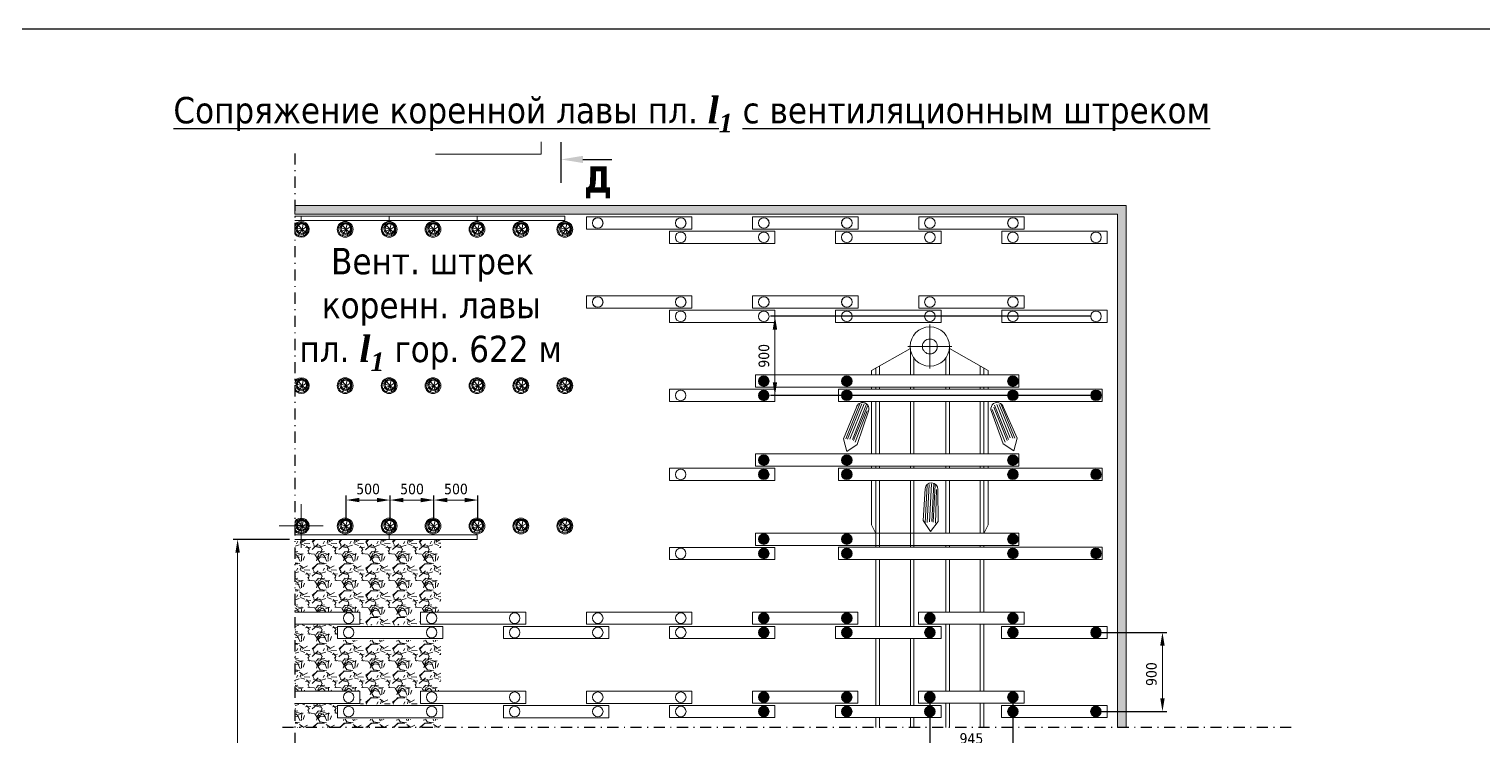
# Model space of a CAD drawing. Header units: millimetres. Extents: x 1757 to 4342, y -1901 to 53.
# Drawn here: x 3823.8 to 3989.2, y -355.3 to -274.8 of the extents above; entities that cross this region are included whole.
import ezdxf
from ezdxf import colors
from ezdxf.entities.mleader import LeaderData, LeaderLine
from ezdxf.math import Vec2, Vec3

# ---------------------------------------------------------------- set-up
doc = ezdxf.new("R2010")
doc.units = ezdxf.units.MM
doc.header["$LTSCALE"] = 0.1
doc.linetypes.add('DASHDOT', pattern=[25.4, 12.7, -6.35, 0, -6.35])
doc.styles.get("Standard").update_dxf_attribs({"font": 'txt.shx'})
doc.styles.add('стиль', font='TAHOMA.TTF')
doc.dimstyles.new('Копия DIN', dxfattribs={"dimtxt": 2, "dimasz": 2.5, "dimexe": 0.5, "dimexo": 0.625, "dimtad": 0, "dimdec": 0, "dimlfac": 100, "dimzin": 4, "dimdsep": 46, "dimtxsty": 'стиль', "dimcen": 2.5, "dimclre": 256, "dimclrt": 256, "dimadec": 0, "dimazin": 2, "dimtfac": 1, "dimtdec": 0, "dimtmove": 0, "dimatfit": 3, "dimfxl": 1.25, "dimtvp": 1, "dimtolj": 1, "dimtzin": 0, "dimlwd": 0, "dimarcsym": 0})
pattern_1 = [(228.0128, (-416.3495, 406.56713), (-24.384020719, -27.432033707), [0.4100652, -40.5966]), (184.9697, (-416.62382, 406.26233), (36.5760591674, 3.0479784905), [0.703686, -69.6648]), (132.5104, (-417.32486, 406.20137), (30.479977822, -33.528032751), [0.4961784, -49.12164]), (267.2737, (-418.51358, 405.43937), (3.047986765, 60.959980384), [0.640806, -63.43968]), (292.8337, (-418.54406, 404.79929), (-15.2400432666, 36.576020796), [0.6283608, -62.20776]), (357.2737, (-418.30022, 404.22017), (-60.959980384, 3.047986765), [0.640806, -63.43968]), (37.6942, (-417.66014, 404.18969), (-39.6240250335, -30.4799728284), [0.8474328, -83.89572]), (72.2553, (-416.98958, 404.70785), (21.3360426786, 67.0560194472), [0.800064, -79.20636]), (121.4296, (-416.74574, 405.46985), (-24.3840062823, 39.623953392), [0.6429756, -63.6546]), (175.2364, (-417.08102, 406.01849), (33.527973664, -3.047971395), [0.7340556, -35.96868]), (222.3974, (-417.81254, 406.07945), (-36.5760011007, -33.5279563808), [0.9492936, -93.98016]), (138.8141, (-415.49606, 405.40889), (-21.33598641, 18.287971869), [0.324006, -32.07672]), (171.4692, (-415.7399, 405.62225), (39.6239395147, -6.09601536), [0.6164184, -61.02552]), (225, (-416.3495, 405.7137), (-6e-16, -3.0479979), [0.4310508, -3.879468]), (203.1986, (-416.56286, 406.07945), (15.24005139, 6.09602673), [0.2321292, -22.98072]), (291.8014, (-416.7762, 405.988), (-3.04800214, 9.14400589), [0.3282792, -16.08576]), (30.9638, (-416.6543, 405.6832), (9.143990346, 6.09600475), [0.533184, -17.23956]), (161.5651, (-416.1971, 405.9575), (6.09600278, -3.04799547), [0.3855444, -9.25308]), (16.3895, (-418.54406, 405.988), (30.480016817, 9.14398098), [0.5401056, -53.47056]), (70.3462, (-418.0259, 406.1404), (-12.191966026, -33.527952586), [0.4531188, -44.85864]), (293.1986, (-416.1971, 406.56713), (-6.09602673, 15.24005139), [0.464256, -22.74864]), (343.6105, (-416.01422, 406.1404), (-30.480016817, 9.14398098), [0.5401056, -53.47056]), (339.444, (-418.54406, 404.09825), (-15.240018917, 6.095992603), [0.520842, -25.52124]), (294.7751, (-418.05638, 403.91537), (-15.239964484, 33.527984431), [0.4364064, -43.20432]), (66.8014, (-416.16662, 403.51913), (6.09602673, 15.24005139), [0.464256, -22.74864]), (17.354, (-415.98374, 403.94585), (-39.624002138, -12.191981611), [0.5109396, -50.58288]), (69.444, (-417.66014, 403.51913), (-6.095992603, -15.240018917), [0.2604216, -25.78176]), (101.3099, (-416.3495, 403.5191), (-3.047984955, 12.19196095), [0.155418, -15.3864]), (165.9638, (-416.38, 403.6715), (9.14400643, -3.04799472), [0.6283608, -11.93886]), (186.009, (-416.98958, 403.82393), (30.4799550533, 3.047992882), [0.5823204, -57.64968]), (303.6901, (-416.6543, 405.4089), (-3.04800105, 6.09599412), [0.4395888, -10.550136]), (353.1572, (-416.41046, 405.04313), (51.816021428, -6.096027302), [0.7674684, -75.9792]), (60.9454, (-415.64846, 404.9517), (-12.19197164, -21.335949133), [0.3138096, -31.06728]), (90, (-415.496, 405.226), (-3.048, 3.048), [0.18288, -2.86512]), (120.2564, (-417.05054, 403.91537), (12.19197416, -21.335989239), [0.4234404, -41.92068]), (48.0128, (-417.2639, 404.28113), (24.384020719, 27.432033707), [0.8201316, -40.18656]), (0, (-416.7153, 404.8907), (3.048, 3.048), [0.79248, -2.25552]), (325.3048, (-415.92278, 404.89073), (-30.479947189, 21.336002029), [0.481932, -47.71116]), (254.0546, (-415.52654, 404.6164), (-3.048007776, -12.192029044), [0.4437948, -21.74604]), (207.646, (-415.64846, 404.18969), (-57.911979659, -30.4800191697), [0.722574, -71.535]), (175.4261, (-416.28854, 403.8544), (-39.6240091257, 3.0479852535), [0.7644348, -75.67896]), (175.4261, (-416.28854, 403.8544), (-39.6240091257, 3.0479852535), [0.7644348, -75.67896])]

# ---------------------------------------------------------------- blocks, each defined once
blk = doc.blocks.new('A$C2B532511')
at = {"color": 7, "lineweight": 15}
blk.add_line((1.12, 0), (0, 0), dxfattribs=at)
blk = doc.blocks.new('A$C2B544C0A')
at = {"color": 7, "lineweight": 15}
blk.add_line((1.12, 0), (0, 0), dxfattribs=at)
blk = doc.blocks.new('сто18')
at = {"color": 7, "lineweight": 15}
for points in [[(4258.36, -700.89), (4259.27, -701.17), (4259.89, -701.67)], [(4259.43, -700.39), (4259.25, -701.18), (4258.4, -701.54)], [(4258.68, -700.48), (4259.27, -701.17), (4259.48, -701.99)], [(4259.93, -700.78), (4259.27, -701.18), (4258.81, -701.91)]]:
    blk.add_lwpolyline(points, dxfattribs=at)
for centre, radius in [((4259.16, -701.16), 0.9), ((4259.15, -701.15), 0.788), ((4259.21, -701.09), 0.642), ((4259.24, -701.08), 0.543)]:
    blk.add_circle(centre, radius, dxfattribs=at)
blk = doc.blocks.new('рядст22')
at = {"lineweight": 15}
h = blk.add_hatch(color=9, dxfattribs=at)
edge = h.paths.add_edge_path()
edge.add_arc((3498.65, -915.38), 0.6, 0, 360)
h = blk.add_hatch(color=9, dxfattribs=at)
edge = h.paths.add_edge_path()
edge.add_arc((3508.1, -915.38), 0.6, 0, 360)
h = blk.add_hatch(color=9, dxfattribs=at)
edge = h.paths.add_edge_path()
edge.add_arc((3508.1, -915.38), 0.6, 0, 360)
h = blk.add_hatch(color=9, dxfattribs=at)
edge = h.paths.add_edge_path()
edge.add_arc((3517.55, -915.38), 0.6, 0, 360)
h = blk.add_hatch(color=9, dxfattribs=at)
edge = h.paths.add_edge_path()
edge.add_arc((3527, -915.38), 0.6, 0, 360)
h = blk.add_hatch(color=9, dxfattribs=at)
edge = h.paths.add_edge_path()
edge.add_arc((3527, -915.38), 0.6, 0, 360)
h = blk.add_hatch(color=9, dxfattribs=at)
edge = h.paths.add_edge_path()
edge.add_arc((3536.45, -915.38), 0.6, 0, 360)
h = blk.add_hatch(color=9, dxfattribs=at)
edge = h.paths.add_edge_path()
edge.add_arc((3498.65, -917.01), 0.6, 0, 360)
h = blk.add_hatch(color=9, dxfattribs=at)
edge = h.paths.add_edge_path()
edge.add_arc((3508.1, -917.01), 0.6, 0, 360)
h = blk.add_hatch(color=9, dxfattribs=at)
edge = h.paths.add_edge_path()
edge.add_arc((3517.55, -917.01), 0.6, 0, 360)
h = blk.add_hatch(color=9, dxfattribs=at)
edge = h.paths.add_edge_path()
edge.add_arc((3527, -917.01), 0.6, 0, 360)
at = {"color": 7, "lineweight": 15}
for p, q in [((3487.92, -914.68), (3499.92, -914.68)), ((3487.92, -916.08), (3487.92, -914.68)), ((3499.92, -916.08), (3499.92, -914.68)), ((3506.82, -914.68), (3518.82, -914.68)), ((3506.82, -916.08), (3506.82, -914.68)), ((3518.82, -916.08), (3518.82, -914.68)), ((3525.72, -914.68), (3537.72, -914.68)), ((3525.72, -916.08), (3525.72, -914.68)), ((3537.72, -916.08), (3537.72, -914.68)), ((3499.92, -916.08), (3487.92, -916.08)), ((3497.37, -916.31), (3509.37, -916.31)), ((3497.37, -917.71), (3497.37, -916.31)), ((3518.82, -916.08), (3506.82, -916.08)), ((3509.37, -917.71), (3509.37, -916.31)), ((3516.27, -916.31), (3528.27, -916.31)), ((3516.27, -917.71), (3516.27, -916.31)), ((3537.72, -916.08), (3525.72, -916.08)), ((3528.27, -917.71), (3528.27, -916.31)), ((3509.37, -917.71), (3497.37, -917.71)), ((3528.27, -917.71), (3516.27, -917.71))]:
    blk.add_line(p, q, dxfattribs=at)
for centre in [(3489.2, -915.38), (3498.65, -915.38), (3508.1, -915.38), (3508.1, -915.38), (3517.55, -915.38), (3527, -915.38), (3527, -915.38), (3536.45, -915.38), (3498.65, -917.01), (3508.1, -917.01), (3517.55, -917.01), (3527, -917.01)]:
    blk.add_circle(centre, 0.6, dxfattribs=at)
blk = doc.blocks.new('*D533')
at = {"linetype": 'ByBlock', "lineweight": -2}
for p, q in [((3853.4, -332.95), (3847.01, -332.95)), ((3853.4, -412.95), (3847.01, -412.95))]:
    blk.add_line(p, q, dxfattribs=at)
at = {"color": 0, "linetype": 'ByBlock', "lineweight": 0}
blk.add_line((3847.51, -334.45), (3847.51, -411.45), dxfattribs=at)
at = {"color": 0, "lineweight": 15}
for points in [[(3847.26, -334.45), (3847.76, -334.45), (3847.51, -332.95)], [(3847.26, -411.45), (3847.76, -411.45), (3847.51, -412.95)]]:
    blk.add_solid(points, dxfattribs=at)
at = {"layer": 'Defpoints', "color": 0, "lineweight": 15}
for p in [(3854.02, -332.95), (3847.51, -412.95), (3854.02, -412.95)]:
    blk.add_point(p, dxfattribs=at)
at = {"lineweight": 0, "insert": (3846.26, -372.95), "char_height": 1.2, "attachment_point": 5, "rotation": 90, "style": 'стиль'}
blk.add_mtext('\\A1;15000', dxfattribs=at)
blk = doc.blocks.new('*D534')
at = {"linetype": 'ByBlock', "lineweight": -2}
for p, q in [((3859.86, -330.81), (3859.86, -327.97)), ((3864.86, -330.81), (3864.86, -327.97))]:
    blk.add_line(p, q, dxfattribs=at)
at = {"color": 0, "linetype": 'ByBlock', "lineweight": 0}
blk.add_line((3861.36, -328.47), (3863.36, -328.47), dxfattribs=at)
at = {"color": 0, "lineweight": 15}
for points in [[(3861.36, -328.22), (3861.36, -328.72), (3859.86, -328.47)], [(3863.36, -328.22), (3863.36, -328.72), (3864.86, -328.47)]]:
    blk.add_solid(points, dxfattribs=at)
at = {"layer": 'Defpoints', "color": 0, "lineweight": 15}
for p in [(3864.86, -328.47), (3859.86, -331.44), (3864.86, -331.44)]:
    blk.add_point(p, dxfattribs=at)
at = {"lineweight": 0, "insert": (3862.36, -327.22), "char_height": 1.2, "attachment_point": 5, "style": 'стиль'}
blk.add_mtext('\\A1;500', dxfattribs=at)
blk = doc.blocks.new('*D523')
at = {"linetype": 'ByBlock', "lineweight": -2}
for p, q in [((3864.86, -330.81), (3864.86, -327.97)), ((3869.86, -330.81), (3869.86, -327.97))]:
    blk.add_line(p, q, dxfattribs=at)
at = {"color": 0, "linetype": 'ByBlock', "lineweight": 0}
blk.add_line((3866.36, -328.47), (3868.36, -328.47), dxfattribs=at)
at = {"color": 0, "lineweight": 15}
for points in [[(3866.36, -328.22), (3866.36, -328.72), (3864.86, -328.47)], [(3868.36, -328.22), (3868.36, -328.72), (3869.86, -328.47)]]:
    blk.add_solid(points, dxfattribs=at)
at = {"layer": 'Defpoints', "color": 0, "lineweight": 15}
for p in [(3869.86, -328.47), (3864.86, -331.44), (3869.86, -331.44)]:
    blk.add_point(p, dxfattribs=at)
at = {"lineweight": 0, "insert": (3867.36, -327.22), "char_height": 1.2, "attachment_point": 5, "style": 'стиль'}
blk.add_mtext('\\A1;500', dxfattribs=at)
blk = doc.blocks.new('*D524')
at = {"linetype": 'ByBlock', "lineweight": -2}
for p, q in [((3869.86, -330.81), (3869.86, -327.97)), ((3874.86, -330.81), (3874.86, -327.97))]:
    blk.add_line(p, q, dxfattribs=at)
at = {"color": 0, "linetype": 'ByBlock', "lineweight": 0}
blk.add_line((3871.36, -328.47), (3873.36, -328.47), dxfattribs=at)
at = {"color": 0, "lineweight": 15}
for points in [[(3871.36, -328.22), (3871.36, -328.72), (3869.86, -328.47)], [(3873.36, -328.22), (3873.36, -328.72), (3874.86, -328.47)]]:
    blk.add_solid(points, dxfattribs=at)
at = {"layer": 'Defpoints', "color": 0, "lineweight": 15}
for p in [(3874.86, -328.47), (3869.86, -331.44), (3874.86, -331.44)]:
    blk.add_point(p, dxfattribs=at)
at = {"lineweight": 0, "insert": (3872.36, -327.22), "char_height": 1.2, "attachment_point": 5, "style": 'стиль'}
blk.add_mtext('\\A1;500', dxfattribs=at)
blk = doc.blocks.new('*D522')
at = {"lineweight": -2}
for p, q in [((3945.82, -343.55), (3953.26, -343.55)), ((3945.82, -352.55), (3953.26, -352.55))]:
    blk.add_line(p, q, dxfattribs=at)
at = {"color": 0, "lineweight": 0}
blk.add_line((3952.76, -345.05), (3952.76, -351.05), dxfattribs=at)
at = {"color": 0, "lineweight": 15}
for points in [[(3952.51, -345.05), (3953.01, -345.05), (3952.76, -343.55)], [(3952.51, -351.05), (3953.01, -351.05), (3952.76, -352.55)]]:
    blk.add_solid(points, dxfattribs=at)
at = {"layer": 'Defpoints', "color": 0, "lineweight": 15}
for p in [(3945.19, -343.55), (3945.19, -352.55), (3952.76, -352.55)]:
    blk.add_point(p, dxfattribs=at)
at = {"lineweight": 0, "insert": (3951.51, -348.29), "char_height": 1.2, "attachment_point": 5, "rotation": 90, "style": 'стиль'}
blk.add_mtext('\\A1;900', dxfattribs=at)
blk = doc.blocks.new('*D529')
at = {"linetype": 'ByBlock', "lineweight": -2}
for p, q in [((3926.29, -351.55), (3926.29, -357.38)), ((3935.74, -351.55), (3935.74, -357.38))]:
    blk.add_line(p, q, dxfattribs=at)
at = {"color": 0, "linetype": 'ByBlock', "lineweight": 0}
blk.add_line((3927.79, -356.88), (3934.24, -356.88), dxfattribs=at)
at = {"color": 0, "linetype": 'ByBlock', "lineweight": 15}
for points in [[(3927.79, -356.63), (3927.79, -357.13), (3926.29, -356.88)], [(3934.24, -356.63), (3934.24, -357.13), (3935.74, -356.88)]]:
    blk.add_solid(points, dxfattribs=at)
at = {"layer": 'Defpoints', "color": 0, "linetype": 'ByBlock', "lineweight": 15}
for p in [(3926.29, -350.92), (3935.74, -350.92), (3935.74, -356.88)]:
    blk.add_point(p, dxfattribs=at)
at = {"linetype": 'ByBlock', "lineweight": 15, "insert": (3931.02, -355.63), "char_height": 1.2, "attachment_point": 5, "style": 'стиль'}
blk.add_mtext('\\A1;945', dxfattribs=at)
blk = doc.blocks.new('*D530')
at = {"linetype": 'ByBlock', "lineweight": -2}
for p, q in [((3944.57, -307.55), (3908.16, -307.55)), ((3944.57, -316.55), (3908.16, -316.55))]:
    blk.add_line(p, q, dxfattribs=at)
at = {"color": 0, "linetype": 'ByBlock', "lineweight": 0}
blk.add_line((3908.66, -309.05), (3908.66, -315.05), dxfattribs=at)
at = {"color": 0, "linetype": 'ByBlock', "lineweight": 15}
for points in [[(3908.41, -309.05), (3908.91, -309.05), (3908.66, -307.55)], [(3908.41, -315.05), (3908.91, -315.05), (3908.66, -316.55)]]:
    blk.add_solid(points, dxfattribs=at)
at = {"layer": 'Defpoints', "color": 0, "linetype": 'ByBlock', "lineweight": 15}
for p in [(3945.19, -307.55), (3908.66, -316.55), (3945.19, -316.55)]:
    blk.add_point(p, dxfattribs=at)
at = {"linetype": 'ByBlock', "lineweight": 15, "insert": (3907.41, -312.05), "char_height": 1.2, "attachment_point": 5, "rotation": 90, "style": 'стиль'}
blk.add_mtext('\\A1;900', dxfattribs=at)

msp = doc.modelspace()

# ---------------------------------------------------------------- hatches: boundary and pattern name
at = {"lineweight": 15}
h = msp.add_hatch(color=8, dxfattribs=at)
h.paths.add_polyline_path([(3947.647, -354.38), (3948.647, -354.38), (3948.647, -294.917), (3854.025, -294.917), (3854.025, -295.917), (3947.647, -295.917)])
h.paths.add_polyline_path([(3948.647, -357.527), (3947.647, -357.527), (3947.647, -393.438), (3956.647, -393.438), (3956.647, -411.438), (3965.647, -411.438), (3965.647, -435.438), (3947.647, -435.438), (3947.647, -456.162), (3948.647, -456.162), (3948.647, -436.438), (3966.647, -436.438), (3966.647, -410.438), (3957.647, -410.438), (3957.647, -392.438), (3948.647, -392.438)])
h = msp.add_hatch(color=9, dxfattribs=at)
edge = h.paths.add_edge_path()
edge.add_arc((3907.393, -314.927), 0.6, 0, 360, ccw=False)
h = msp.add_hatch(color=9, dxfattribs=at)
edge = h.paths.add_edge_path()
edge.add_arc((3916.843, -314.927), 0.6, 0, 360, ccw=False)
h = msp.add_hatch(color=9, dxfattribs=at)
edge = h.paths.add_edge_path()
edge.add_arc((3935.743, -314.927), 0.6, 0, 360, ccw=False)
h = msp.add_hatch(color=9, dxfattribs=at)
edge = h.paths.add_edge_path()
edge.add_arc((3907.388, -316.557), 0.6, 0, 360, ccw=False)
h = msp.add_hatch(color=9, dxfattribs=at)
edge = h.paths.add_edge_path()
edge.add_arc((3916.843, -316.552), 0.6, 0, 360, ccw=False)
h = msp.add_hatch(color=9, dxfattribs=at)
edge = h.paths.add_edge_path()
edge.add_arc((3935.743, -316.552), 0.6, 0, 360, ccw=False)
h = msp.add_hatch(color=9, dxfattribs=at)
edge = h.paths.add_edge_path()
edge.add_arc((3945.193, -316.552), 0.6, 0, 360, ccw=False)
h = msp.add_hatch(color=9, dxfattribs=at)
edge = h.paths.add_edge_path()
edge.add_arc((3907.393, -323.923), 0.6, 0, 360, ccw=False)
h = msp.add_hatch(color=9, dxfattribs=at)
edge = h.paths.add_edge_path()
edge.add_arc((3916.843, -323.923), 0.6, 0, 360, ccw=False)
h = msp.add_hatch(color=9, dxfattribs=at)
edge = h.paths.add_edge_path()
edge.add_arc((3935.743, -323.923), 0.6, 0, 360, ccw=False)
h = msp.add_hatch(color=9, dxfattribs=at)
edge = h.paths.add_edge_path()
edge.add_arc((3907.393, -325.549), 0.6, 0, 360, ccw=False)
h = msp.add_hatch(color=9, dxfattribs=at)
edge = h.paths.add_edge_path()
edge.add_arc((3916.843, -325.549), 0.6, 0, 360, ccw=False)
h = msp.add_hatch(color=9, dxfattribs=at)
edge = h.paths.add_edge_path()
edge.add_arc((3935.743, -325.549), 0.6, 0, 360, ccw=False)
h = msp.add_hatch(color=9, dxfattribs=at)
edge = h.paths.add_edge_path()
edge.add_arc((3945.193, -325.549), 0.6, 0, 360, ccw=False)
h = msp.add_hatch(color=9, dxfattribs=at)
edge = h.paths.add_edge_path()
edge.add_arc((3907.393, -332.923), 0.6, 0, 360, ccw=False)
h = msp.add_hatch(color=9, dxfattribs=at)
edge = h.paths.add_edge_path()
edge.add_arc((3916.843, -332.923), 0.6, 0, 360, ccw=False)
h = msp.add_hatch(color=9, dxfattribs=at)
edge = h.paths.add_edge_path()
edge.add_arc((3935.743, -332.923), 0.6, 0, 360, ccw=False)
at = {"lineweight": 0}
h = msp.add_hatch(dxfattribs=at)
h.set_pattern_fill('GRAVEL', scale=0.12, style=0)
h.set_pattern_definition(pattern_1)
h.paths.add_polyline_path([(3854.069, -333.017), (3854.069, -341.174), (3861.496, -341.174), (3861.496, -342.711), (3868.203, -342.711), (3868.203, -341.163), (3870.645, -341.163), (3870.645, -333.017)])
at = {"lineweight": 15}
h = msp.add_hatch(color=9, dxfattribs=at)
edge = h.paths.add_edge_path()
edge.add_arc((3907.393, -334.553), 0.6, 0, 360, ccw=False)
h = msp.add_hatch(color=9, dxfattribs=at)
edge = h.paths.add_edge_path()
edge.add_arc((3916.843, -334.553), 0.6, 0, 360, ccw=False)
h = msp.add_hatch(color=9, dxfattribs=at)
edge = h.paths.add_edge_path()
edge.add_arc((3916.843, -334.553), 0.6, 0, 360, ccw=False)
h = msp.add_hatch(color=9, dxfattribs=at)
edge = h.paths.add_edge_path()
edge.add_arc((3935.743, -334.553), 0.6, 0, 360, ccw=False)
h = msp.add_hatch(color=9, dxfattribs=at)
edge = h.paths.add_edge_path()
edge.add_arc((3935.743, -334.553), 0.6, 0, 360, ccw=False)
h = msp.add_hatch(color=9, dxfattribs=at)
edge = h.paths.add_edge_path()
edge.add_arc((3945.193, -334.553), 0.6, 0, 360, ccw=False)
h = msp.add_hatch(color=9, dxfattribs=at)
edge = h.paths.add_edge_path()
edge.add_arc((3907.393, -341.923), 0.6, 0, 360, ccw=False)
h = msp.add_hatch(color=9, dxfattribs=at)
edge = h.paths.add_edge_path()
edge.add_arc((3916.843, -341.923), 0.6, 0, 360, ccw=False)
h = msp.add_hatch(color=9, dxfattribs=at)
edge = h.paths.add_edge_path()
edge.add_arc((3926.293, -341.923), 0.6, 0, 360, ccw=False)
h = msp.add_hatch(color=9, dxfattribs=at)
edge = h.paths.add_edge_path()
edge.add_arc((3935.743, -341.923), 0.6, 0, 360, ccw=False)
at = {"lineweight": 0}
h = msp.add_hatch(dxfattribs=at)
h.set_pattern_fill('GRAVEL', scale=0.12, style=0)
h.set_pattern_definition(pattern_1)
h.paths.add_polyline_path([(3854.069, -342.673), (3854.069, -350.16), (3861.496, -350.16), (3861.496, -351.697), (3868.203, -351.697), (3868.203, -350.149), (3870.645, -350.149), (3870.645, -344.421), (3858.817, -344.423), (3858.817, -342.673)])
at = {"lineweight": 15}
h = msp.add_hatch(color=9, dxfattribs=at)
edge = h.paths.add_edge_path()
edge.add_arc((3907.393, -343.553), 0.6, 0, 360, ccw=False)
h = msp.add_hatch(color=9, dxfattribs=at)
edge = h.paths.add_edge_path()
edge.add_arc((3916.843, -343.553), 0.6, 0, 360, ccw=False)
h = msp.add_hatch(color=9, dxfattribs=at)
edge = h.paths.add_edge_path()
edge.add_arc((3916.843, -343.553), 0.6, 0, 360, ccw=False)
h = msp.add_hatch(color=9, dxfattribs=at)
edge = h.paths.add_edge_path()
edge.add_arc((3926.293, -343.553), 0.6, 0, 360, ccw=False)
h = msp.add_hatch(color=9, dxfattribs=at)
edge = h.paths.add_edge_path()
edge.add_arc((3935.743, -343.553), 0.6, 0, 360, ccw=False)
h = msp.add_hatch(color=9, dxfattribs=at)
edge = h.paths.add_edge_path()
edge.add_arc((3935.743, -343.553), 0.6, 0, 360, ccw=False)
h = msp.add_hatch(color=9, dxfattribs=at)
edge = h.paths.add_edge_path()
edge.add_arc((3945.193, -343.553), 0.6, 0, 360, ccw=False)
at = {"lineweight": 0}
h = msp.add_hatch(dxfattribs=at)
h.set_pattern_fill('GRAVEL', scale=0.12, style=0)
h.set_pattern_definition([(228.0128, (-416.3495, 397.56713), (-24.384020719, -27.432033707), [0.4100652, -40.5966]), (184.9697, (-416.62382, 397.26233), (36.5760591674, 3.0479784905), [0.703686, -69.6648]), (132.5104, (-417.32486, 397.20137), (30.479977822, -33.528032751), [0.4961784, -49.12164]), (267.2737, (-418.51358, 396.43937), (3.047986765, 60.959980384), [0.640806, -63.43968]), (292.8337, (-418.54406, 395.79929), (-15.2400432666, 36.576020796), [0.6283608, -62.20776]), (357.2737, (-418.30022, 395.22017), (-60.959980384, 3.047986765), [0.640806, -63.43968]), (37.6942, (-417.66014, 395.18969), (-39.6240250335, -30.4799728284), [0.8474328, -83.89572]), (72.2553, (-416.98958, 395.70785), (21.3360426786, 67.0560194472), [0.800064, -79.20636]), (121.4296, (-416.74574, 396.46985), (-24.3840062823, 39.623953392), [0.6429756, -63.6546]), (175.2364, (-417.08102, 397.01849), (33.527973664, -3.047971395), [0.7340556, -35.96868]), (222.3974, (-417.81254, 397.07945), (-36.5760011007, -33.5279563808), [0.9492936, -93.98016]), (138.8141, (-415.49606, 396.40889), (-21.33598641, 18.287971869), [0.324006, -32.07672]), (171.4692, (-415.7399, 396.62225), (39.6239395147, -6.09601536), [0.6164184, -61.02552]), (225, (-416.3495, 396.7137), (-6e-16, -3.0479979), [0.4310508, -3.879468]), (203.1986, (-416.56286, 397.07945), (15.24005139, 6.09602673), [0.2321292, -22.98072]), (291.8014, (-416.7762, 396.988), (-3.04800214, 9.14400589), [0.3282792, -16.08576]), (30.9638, (-416.6543, 396.6832), (9.143990346, 6.09600475), [0.533184, -17.23956]), (161.5651, (-416.1971, 396.9575), (6.09600278, -3.04799547), [0.3855444, -9.25308]), (16.3895, (-418.54406, 396.988), (30.480016817, 9.14398098), [0.5401056, -53.47056]), (70.3462, (-418.0259, 397.1404), (-12.191966026, -33.527952586), [0.4531188, -44.85864]), (293.1986, (-416.1971, 397.56713), (-6.09602673, 15.24005139), [0.464256, -22.74864]), (343.6105, (-416.01422, 397.1404), (-30.480016817, 9.14398098), [0.5401056, -53.47056]), (339.444, (-418.54406, 395.09825), (-15.240018917, 6.095992603), [0.520842, -25.52124]), (294.7751, (-418.05638, 394.91537), (-15.239964484, 33.527984431), [0.4364064, -43.20432]), (66.8014, (-416.16662, 394.51913), (6.09602673, 15.24005139), [0.464256, -22.74864]), (17.354, (-415.98374, 394.94585), (-39.624002138, -12.191981611), [0.5109396, -50.58288]), (69.444, (-417.66014, 394.51913), (-6.095992603, -15.240018917), [0.2604216, -25.78176]), (101.3099, (-416.3495, 394.5191), (-3.047984955, 12.19196095), [0.155418, -15.3864]), (165.9638, (-416.38, 394.6715), (9.14400643, -3.04799472), [0.6283608, -11.93886]), (186.009, (-416.98958, 394.82393), (30.4799550533, 3.047992882), [0.5823204, -57.64968]), (303.6901, (-416.6543, 396.4089), (-3.04800105, 6.09599412), [0.4395888, -10.550136]), (353.1572, (-416.41046, 396.04313), (51.816021428, -6.096027302), [0.7674684, -75.9792]), (60.9454, (-415.64846, 395.9517), (-12.19197164, -21.335949133), [0.3138096, -31.06728]), (90, (-415.496, 396.226), (-3.048, 3.048), [0.18288, -2.86512]), (120.2564, (-417.05054, 394.91537), (12.19197416, -21.335989239), [0.4234404, -41.92068]), (48.0128, (-417.2639, 395.28113), (24.384020719, 27.432033707), [0.8201316, -40.18656]), (0, (-416.7153, 395.8907), (3.048, 3.048), [0.79248, -2.25552]), (325.3048, (-415.92278, 395.89073), (-30.479947189, 21.336002029), [0.481932, -47.71116]), (254.0546, (-415.52654, 395.6164), (-3.048007776, -12.192029044), [0.4437948, -21.74604]), (207.646, (-415.64846, 395.18969), (-57.911979659, -30.4800191697), [0.722574, -71.535]), (175.4261, (-416.28854, 394.8544), (-39.6240091257, 3.0479852535), [0.7644348, -75.67896]), (175.4261, (-416.28854, 394.8544), (-39.6240091257, 3.0479852535), [0.7644348, -75.67896])])
h.paths.add_polyline_path([(3854.069, -354.38), (3870.645, -354.38), (3870.645, -353.421), (3858.817, -353.423), (3858.817, -351.673), (3854.069, -351.673)])
h.paths.add_polyline_path([(3870.645, -357.527), (3854.069, -357.527), (3854.069, -359.16), (3861.496, -359.16), (3861.496, -360.697), (3868.203, -360.697), (3868.203, -359.149), (3870.645, -359.149)])

# ---------------------------------------------------------------- linework, layer by layer
at = {"color": 7, "linetype": 'ByBlock', "lineweight": 30}
msp.add_line((4009.635, -274.836), (3719.16, -274.836), dxfattribs=at)
at = {"color": 7, "lineweight": 15}
for p, q in [((3882.045, -289.097), (3882.045, -287.697)), ((3882.045, -289.097), (3870.045, -289.097)), ((3854.754, -296.137), (3854.025, -296.137)), ((3947.647, -295.917), (3947.647, -354.38)), ((3948.647, -354.38), (3948.647, -294.917)), ((3854.754, -296.637), (3854.025, -296.637)), ((3855.872, -296.637), (3854.754, -296.637)), ((3887.211, -296.222), (3887.211, -297.622)), ((3899.211, -296.222), (3887.211, -296.222)), ((3899.211, -297.622), (3887.211, -297.622)), ((3899.211, -296.222), (3899.211, -297.622)), ((3906.117, -296.222), (3906.117, -297.622)), ((3918.117, -296.222), (3906.117, -296.222)), ((3918.117, -297.622), (3906.117, -297.622)), ((3918.117, -296.222), (3918.117, -297.622)), ((3925.017, -296.222), (3925.017, -297.622)), ((3937.017, -296.222), (3925.017, -296.222)), ((3937.017, -297.622), (3925.017, -297.622)), ((3937.017, -296.222), (3937.017, -297.622)), ((3896.661, -297.852), (3896.661, -299.252)), ((3908.661, -297.852), (3896.661, -297.852)), ((3908.661, -299.252), (3896.661, -299.252)), ((3908.661, -297.852), (3908.661, -299.252)), ((3915.567, -297.852), (3915.567, -299.252)), ((3927.567, -297.852), (3915.567, -297.852)), ((3927.567, -299.252), (3915.567, -299.252)), ((3927.567, -297.852), (3927.567, -299.252)), ((3934.467, -297.852), (3934.467, -299.252)), ((3946.467, -297.852), (3934.467, -297.852)), ((3946.467, -299.252), (3934.467, -299.252)), ((3946.467, -297.852), (3946.467, -299.252)), ((3887.211, -305.222), (3887.211, -306.622)), ((3899.211, -305.222), (3887.211, -305.222)), ((3899.211, -305.222), (3899.211, -306.622)), ((3906.117, -305.222), (3906.117, -306.622)), ((3918.117, -305.222), (3906.117, -305.222)), ((3918.117, -305.222), (3918.117, -306.622)), ((3925.017, -305.222), (3925.017, -306.622)), ((3937.017, -305.222), (3925.017, -305.222)), ((3937.017, -305.222), (3937.017, -306.622)), ((3899.211, -306.622), (3887.211, -306.622)), ((3896.661, -306.852), (3896.661, -308.252)), ((3908.661, -306.852), (3896.661, -306.852)), ((3918.117, -306.622), (3906.117, -306.622)), ((3908.661, -306.852), (3908.661, -308.252)), ((3915.567, -306.852), (3915.567, -308.252)), ((3927.567, -306.852), (3915.567, -306.852)), ((3937.017, -306.622), (3925.017, -306.622)), ((3927.567, -306.852), (3927.567, -308.252)), ((3934.467, -306.852), (3934.467, -308.252)), ((3946.467, -306.852), (3934.467, -306.852)), ((3946.467, -306.852), (3946.467, -308.252)), ((3908.661, -308.252), (3896.661, -308.252)), ((3927.567, -308.252), (3915.567, -308.252)), ((3946.467, -308.252), (3934.467, -308.252)), ((3924.07, -311.211), (3919.65, -313.726)), ((3924.07, -311.211), (3924.07, -314.227)), ((3924.47, -312.274), (3924.47, -314.227)), ((3928.11, -312.274), (3928.11, -314.227)), ((3928.51, -311.211), (3932.93, -313.726)), ((3928.51, -311.211), (3928.51, -314.227)), ((3906.432, -314.227), (3926.341, -314.227)), ((3906.432, -314.227), (3906.432, -315.627)), ((3919.65, -313.726), (3919.65, -314.227)), ((3920.15, -313.441), (3920.15, -314.227)), ((3920.55, -313.214), (3920.55, -314.227)), ((3926.341, -314.227), (3936.432, -314.227)), ((3932.03, -313.214), (3932.03, -314.227)), ((3932.43, -313.441), (3932.43, -314.227)), ((3932.93, -313.726), (3932.93, -314.227)), ((3936.432, -314.227), (3936.432, -315.627)), ((3896.661, -315.857), (3896.661, -317.257)), ((3908.661, -315.857), (3896.661, -315.857)), ((3926.341, -315.627), (3906.432, -315.627)), ((3936.432, -315.627), (3906.432, -315.627)), ((3908.661, -315.857), (3908.661, -317.257)), ((3915.882, -315.852), (3935.359, -315.852)), ((3915.882, -315.852), (3915.882, -317.252)), ((3919.65, -315.627), (3919.65, -315.852)), ((3920.15, -315.627), (3920.15, -315.852)), ((3920.55, -315.627), (3920.55, -315.852)), ((3924.07, -315.627), (3924.07, -315.852)), ((3924.47, -315.627), (3924.47, -315.852)), ((3936.432, -315.627), (3926.341, -315.627)), ((3928.11, -315.627), (3928.11, -315.852)), ((3928.51, -315.627), (3928.51, -315.852)), ((3932.03, -315.627), (3932.03, -315.852)), ((3932.43, -315.627), (3932.43, -315.852)), ((3932.93, -315.627), (3932.93, -315.852)), ((3934.78, -315.852), (3945.882, -315.852)), ((3945.882, -315.852), (3945.882, -317.252)), ((3908.661, -317.257), (3896.661, -317.257)), ((3935.359, -317.252), (3915.882, -317.252)), ((3945.882, -317.252), (3915.882, -317.252)), ((3919.65, -317.252), (3919.65, -323.223)), ((3920.15, -317.252), (3920.15, -323.223)), ((3920.55, -317.252), (3920.55, -323.223)), ((3924.07, -317.252), (3924.07, -323.223)), ((3924.47, -317.252), (3924.47, -323.223)), ((3928.11, -317.252), (3928.11, -323.223)), ((3928.51, -317.252), (3928.51, -323.223)), ((3932.03, -317.252), (3932.03, -323.223)), ((3932.43, -317.252), (3932.43, -323.223)), ((3932.93, -317.252), (3932.93, -323.223)), ((3906.432, -323.223), (3926.341, -323.223)), ((3906.432, -323.223), (3906.432, -324.623)), ((3926.341, -323.223), (3936.432, -323.223)), ((3936.432, -323.223), (3936.432, -324.623)), ((3896.661, -324.853), (3896.661, -326.253)), ((3908.661, -324.853), (3896.661, -324.853)), ((3926.341, -324.623), (3906.432, -324.623)), ((3936.432, -324.623), (3906.432, -324.623)), ((3908.661, -324.853), (3908.661, -326.253)), ((3915.882, -324.849), (3935.359, -324.849)), ((3915.882, -324.849), (3915.882, -326.249)), ((3919.65, -324.623), (3919.65, -324.849)), ((3920.15, -324.623), (3920.15, -324.849)), ((3920.55, -324.623), (3920.55, -324.849)), ((3924.07, -324.623), (3924.07, -324.849)), ((3924.47, -324.623), (3924.47, -324.849)), ((3928.11, -324.623), (3928.11, -324.849)), ((3928.51, -324.623), (3928.51, -324.849)), ((3932.03, -324.623), (3932.03, -324.849)), ((3932.43, -324.623), (3932.43, -324.849)), ((3932.93, -324.623), (3932.93, -324.849)), ((3934.78, -324.849), (3945.882, -324.849)), ((3945.882, -324.849), (3945.882, -326.249)), ((3908.661, -326.253), (3896.661, -326.253)), ((3945.882, -326.249), (3915.882, -326.249)), ((3919.65, -326.249), (3919.65, -331.308)), ((3920.15, -326.249), (3920.15, -333.853)), ((3920.55, -326.249), (3920.55, -333.853)), ((3924.07, -326.249), (3924.07, -333.853)), ((3924.47, -326.249), (3924.47, -333.853)), ((3928.11, -326.249), (3928.11, -332.223)), ((3928.51, -326.249), (3928.51, -332.223)), ((3932.03, -326.249), (3932.03, -332.223)), ((3932.43, -326.249), (3932.43, -332.223)), ((3932.93, -326.249), (3932.93, -331.308)), ((3854.754, -332.45), (3854.025, -332.45)), ((3906.432, -332.228), (3926.341, -332.228)), ((3906.432, -332.228), (3906.432, -333.628)), ((3919.65, -331.308), (3920.15, -332.299)), ((3926.341, -332.228), (3936.432, -332.228)), ((3932.93, -331.308), (3932.468, -332.223)), ((3936.432, -332.228), (3936.432, -333.628)), ((3854.754, -332.95), (3854.025, -332.95)), ((3896.661, -333.858), (3896.661, -335.258)), ((3908.661, -333.858), (3896.661, -333.858)), ((3926.341, -333.628), (3906.432, -333.628)), ((3936.432, -333.628), (3906.432, -333.628)), ((3908.661, -333.858), (3908.661, -335.258)), ((3915.882, -333.853), (3935.359, -333.853)), ((3915.882, -333.853), (3915.882, -335.253)), ((3928.11, -333.623), (3928.11, -333.853)), ((3928.51, -333.623), (3928.51, -333.853)), ((3932.03, -333.623), (3932.03, -333.853)), ((3932.43, -333.623), (3932.43, -333.853)), ((3934.78, -333.853), (3945.882, -333.853)), ((3945.882, -333.853), (3945.882, -335.253)), ((3908.661, -335.258), (3896.661, -335.258)), ((3945.882, -335.253), (3915.882, -335.253)), ((3920.15, -335.253), (3920.15, -342.853)), ((3920.55, -335.253), (3920.55, -342.853)), ((3924.07, -335.253), (3924.07, -342.853)), ((3924.47, -335.253), (3924.47, -342.853)), ((3928.11, -335.253), (3928.11, -341.223)), ((3928.51, -335.253), (3928.51, -341.223)), ((3932.03, -335.253), (3932.03, -341.223)), ((3932.43, -335.253), (3932.43, -341.223)), ((3861.411, -341.223), (3854.025, -341.223)), ((3861.411, -341.223), (3861.411, -342.623)), ((3880.311, -341.223), (3868.311, -341.223)), ((3868.311, -341.223), (3868.311, -342.623)), ((3880.311, -341.223), (3880.311, -342.623)), ((3899.211, -341.223), (3887.211, -341.223)), ((3887.211, -341.223), (3887.211, -342.623)), ((3899.211, -341.223), (3899.211, -342.623)), ((3918.111, -341.223), (3906.111, -341.223)), ((3906.111, -341.223), (3906.111, -342.623)), ((3918.111, -341.223), (3918.111, -342.623)), ((3937.011, -341.223), (3925.011, -341.223)), ((3925.011, -341.223), (3925.011, -342.623)), ((3937.011, -341.223), (3937.011, -342.623)), ((3854.025, -342.623), (3861.411, -342.623)), ((3870.861, -342.853), (3858.861, -342.853)), ((3858.861, -342.853), (3858.861, -344.253)), ((3868.311, -342.623), (3880.311, -342.623)), ((3870.861, -342.853), (3870.861, -344.253)), ((3889.761, -342.853), (3877.761, -342.853)), ((3877.761, -342.853), (3877.761, -344.253)), ((3887.211, -342.623), (3899.211, -342.623)), ((3889.761, -342.853), (3889.761, -344.253)), ((3908.661, -342.853), (3896.661, -342.853)), ((3896.661, -342.853), (3896.661, -344.253)), ((3906.111, -342.623), (3918.111, -342.623)), ((3908.661, -342.853), (3908.661, -344.253)), ((3927.561, -342.853), (3915.561, -342.853)), ((3915.561, -342.853), (3915.561, -344.253)), ((3925.011, -342.623), (3937.011, -342.623)), ((3927.561, -342.853), (3927.561, -344.253)), ((3928.11, -342.623), (3928.11, -350.223)), ((3928.51, -342.623), (3928.51, -350.223)), ((3932.03, -342.623), (3932.03, -350.223)), ((3932.43, -342.623), (3932.43, -350.223)), ((3946.461, -342.853), (3934.461, -342.853)), ((3934.461, -342.853), (3934.461, -344.253)), ((3946.461, -342.853), (3946.461, -344.253)), ((3858.861, -344.253), (3870.861, -344.253)), ((3877.761, -344.253), (3889.761, -344.253)), ((3896.661, -344.253), (3908.661, -344.253)), ((3915.561, -344.253), (3927.561, -344.253)), ((3920.15, -344.253), (3920.15, -351.853)), ((3920.55, -344.253), (3920.55, -351.853)), ((3924.07, -344.253), (3924.07, -351.853)), ((3924.47, -344.253), (3924.47, -351.853)), ((3934.461, -344.253), (3946.461, -344.253)), ((3861.411, -350.223), (3854.025, -350.223)), ((3861.411, -350.223), (3861.411, -351.623)), ((3880.311, -350.223), (3868.311, -350.223)), ((3868.311, -350.223), (3868.311, -351.623)), ((3880.311, -350.223), (3880.311, -351.623)), ((3899.211, -350.223), (3887.211, -350.223)), ((3887.211, -350.223), (3887.211, -351.623)), ((3899.211, -350.223), (3899.211, -351.623)), ((3854.025, -351.623), (3861.411, -351.623)), ((3870.861, -351.853), (3858.861, -351.853)), ((3858.861, -351.853), (3858.861, -353.253)), ((3868.311, -351.623), (3880.311, -351.623)), ((3870.861, -351.853), (3870.861, -353.253)), ((3889.761, -351.853), (3877.761, -351.853)), ((3877.761, -351.853), (3877.761, -353.253)), ((3887.211, -351.623), (3899.211, -351.623)), ((3889.761, -351.853), (3889.761, -353.253)), ((3907.63, -351.618), (3909.13, -351.618)), ((3909.949, -351.618), (3911.449, -351.618)), ((3912.186, -351.618), (3913.686, -351.618)), ((3914.388, -351.618), (3915.888, -351.618)), ((3928.11, -351.623), (3928.11, -354.38)), ((3928.51, -351.623), (3928.51, -354.38)), ((3932.03, -351.623), (3932.03, -354.38)), ((3932.43, -351.623), (3932.43, -354.38)), ((3858.861, -353.253), (3870.861, -353.253)), ((3877.761, -353.253), (3889.761, -353.253)), ((3920.15, -353.253), (3920.15, -354.38)), ((3920.55, -353.253), (3920.55, -354.38)), ((3924.07, -353.253), (3924.07, -354.38)), ((3924.47, -353.253), (3924.47, -354.38))]:
    msp.add_line(p, q, dxfattribs=at)
at = {"color": 0, "linetype": 'Continuous', "lineweight": 30}
msp.add_line((3884.308, -287.734), (3884.308, -292.346), dxfattribs=at)
at = {"color": 7, "linetype": 'DASHDOT'}
for p, q in [((3854.025, -288.998), (3854.025, -456.162)), ((3967.409, -354.38), (3851.991, -354.38))]:
    msp.add_line(p, q, dxfattribs=at)
at = {"lineweight": 15}
for p, q in [((3926.29, -308.483), (3926.29, -313.483)), ((3923.79, -310.983), (3928.79, -310.983))]:
    msp.add_line(p, q, dxfattribs=at)
at = {"linetype": 'Continuous', "lineweight": 13}
for p, q in [((3918.318, -317.507), (3916.714, -321.51)), ((3918.544, -317.507), (3916.934, -321.524)), ((3918.816, -317.507), (3917.199, -321.541)), ((3919.088, -317.553), (3917.474, -321.577)), ((3933.651, -317.65), (3935.225, -321.574)), ((3933.923, -317.605), (3935.441, -321.392)), ((3934.194, -317.605), (3935.725, -321.422)), ((3934.421, -317.605), (3935.958, -321.438)), ((3917.961, -317.816), (3916.446, -321.506)), ((3919.178, -317.779), (3917.606, -321.7)), ((3919.174, -318.302), (3917.803, -321.885)), ((3919.301, -318.353), (3918.03, -322.148)), ((3933.302, -318.389), (3934.63, -322.057)), ((3933.38, -318.148), (3934.872, -321.87)), ((3933.561, -317.876), (3935.089, -321.689)), ((3934.662, -317.935), (3936.224, -321.442)), ((3916.446, -321.506), (3916.845, -322.945)), ((3916.845, -322.945), (3918.03, -322.148)), ((3935.83, -322.864), (3934.63, -322.057)), ((3936.224, -321.442), (3935.83, -322.864)), ((3925.754, -327.185), (3925.535, -330.813)), ((3925.992, -326.777), (3925.768, -331.083)), ((3926.206, -326.704), (3925.982, -331.025)), ((3926.463, -326.616), (3926.238, -330.956)), ((3926.735, -326.571), (3926.51, -330.901)), ((3926.894, -326.756), (3926.675, -330.975)), ((3927.06, -327.252), (3926.92, -331.086)), ((3927.196, -327.259), (3927.218, -330.922)), ((3925.529, -330.803), (3926.372, -332.037)), ((3926.372, -332.037), (3927.235, -330.899))]:
    msp.add_line(p, q, dxfattribs=at)
at = {"lineweight": 0}
for p, q in [((3854.754, -333.925), (3854.754, -328.925)), ((3852.254, -331.425), (3857.254, -331.425))]:
    msp.add_line(p, q, dxfattribs=at)
at = {"color": 7, "lineweight": 15}
for points in [[(3854.025, -294.917), (3948.647, -294.917)], [(3854.025, -294.917), (3948.647, -294.917), (3948.647, -354.38)], [(3947.647, -354.38), (3947.647, -295.917), (3854.025, -295.917), (3854.025, -294.917)], [(3947.647, -295.917), (3854.025, -295.917)], [(3854.754, -296.637), (3854.754, -296.137), (3864.754, -296.137), (3864.754, -296.637), (3854.754, -296.637)], [(3864.754, -296.637), (3864.754, -296.137), (3874.754, -296.137), (3874.754, -296.637), (3864.754, -296.637)], [(3874.754, -296.637), (3874.754, -296.137), (3884.754, -296.137), (3884.754, -296.637), (3874.754, -296.637)], [(3855.018, -296.869), (3854.842, -297.665), (3854.025, -298.008)], [(3854.025, -297.397), (3854.857, -297.65), (3855.485, -298.154)], [(3854.268, -296.961), (3854.857, -297.65), (3855.071, -298.468)], [(3855.523, -297.26), (3854.857, -297.665), (3854.398, -298.392)], [(3855.018, -314.669), (3854.842, -315.465), (3854.025, -315.808)], [(3854.025, -315.197), (3854.857, -315.45), (3855.485, -315.954)], [(3854.268, -314.761), (3854.857, -315.45), (3855.071, -316.268)], [(3855.523, -315.06), (3854.857, -315.465), (3854.398, -316.192)], [(3855.018, -330.658), (3854.842, -331.453), (3854.025, -331.797)], [(3854.268, -330.749), (3854.857, -331.438), (3855.071, -332.256)], [(3854.025, -331.185), (3854.857, -331.438), (3855.485, -331.943)], [(3855.523, -331.048), (3854.857, -331.453), (3854.398, -332.18)], [(3854.754, -332.45), (3854.754, -332.95), (3864.754, -332.95), (3864.754, -332.45), (3854.754, -332.45)], [(3864.754, -332.45), (3864.754, -332.95), (3874.754, -332.95), (3874.754, -332.45), (3864.754, -332.45)]]:
    msp.add_lwpolyline(points, dxfattribs=at)
for centre, radius in [((3854.803, -297.573), 0.642), ((3854.826, -297.558), 0.543), ((3888.488, -296.922), 0.6), ((3888.493, -296.922), 0.6), ((3897.938, -296.922), 0.6), ((3897.943, -296.922), 0.6), ((3907.393, -296.922), 0.6), ((3907.399, -296.922), 0.6), ((3916.843, -296.922), 0.6), ((3916.849, -296.922), 0.6), ((3926.293, -296.922), 0.6), ((3926.299, -296.922), 0.6), ((3935.743, -296.922), 0.6), ((3935.749, -296.922), 0.6), ((3897.938, -298.552), 0.6), ((3907.388, -298.552), 0.6), ((3916.843, -298.552), 0.6), ((3926.293, -298.552), 0.6), ((3935.743, -298.552), 0.6), ((3945.193, -298.552), 0.6), ((3888.488, -305.922), 0.6), ((3888.493, -305.922), 0.6), ((3897.938, -305.922), 0.6), ((3897.943, -305.922), 0.6), ((3907.393, -305.922), 0.6), ((3907.399, -305.922), 0.6), ((3916.843, -305.922), 0.6), ((3916.849, -305.922), 0.6), ((3926.293, -305.922), 0.6), ((3926.299, -305.922), 0.6), ((3935.743, -305.922), 0.6), ((3935.749, -305.922), 0.6), ((3897.938, -307.552), 0.6), ((3907.388, -307.552), 0.6), ((3916.843, -307.552), 0.6), ((3926.293, -307.552), 0.6), ((3935.743, -307.552), 0.6), ((3945.193, -307.552), 0.6), ((3926.29, -310.983), 2.232), ((3926.29, -310.983), 0.849), ((3907.393, -314.927), 0.6), ((3916.843, -314.927), 0.6), ((3935.743, -314.927), 0.6), ((3854.803, -315.373), 0.642), ((3854.826, -315.358), 0.543), ((3897.938, -316.557), 0.6), ((3907.388, -316.557), 0.6), ((3916.843, -316.552), 0.6), ((3935.743, -316.552), 0.6), ((3945.193, -316.552), 0.6), ((3907.393, -323.923), 0.6), ((3916.843, -323.923), 0.6), ((3935.743, -323.923), 0.6), ((3897.938, -325.553), 0.6), ((3907.393, -325.549), 0.6), ((3916.843, -325.549), 0.6), ((3935.743, -325.549), 0.6), ((3945.193, -325.549), 0.6), ((3854.803, -331.361), 0.642), ((3854.826, -331.346), 0.543), ((3907.393, -332.923), 0.6), ((3916.843, -332.923), 0.6), ((3935.743, -332.923), 0.6), ((3897.938, -334.558), 0.6), ((3907.393, -334.553), 0.6), ((3916.843, -334.553), 0.6), ((3916.843, -334.553), 0.6), ((3935.743, -334.553), 0.6), ((3935.743, -334.553), 0.6), ((3945.193, -334.553), 0.6), ((3860.143, -341.923), 0.6), ((3869.593, -341.923), 0.6), ((3879.043, -341.923), 0.6), ((3888.493, -341.923), 0.6), ((3897.943, -341.923), 0.6), ((3907.393, -341.923), 0.6), ((3916.843, -341.923), 0.6), ((3926.293, -341.923), 0.6), ((3935.743, -341.923), 0.6), ((3860.143, -343.553), 0.6), ((3869.593, -343.553), 0.6), ((3879.043, -343.553), 0.6), ((3888.493, -343.553), 0.6), ((3897.943, -343.553), 0.6), ((3907.393, -343.553), 0.6), ((3916.843, -343.553), 0.6), ((3916.843, -343.553), 0.6), ((3926.293, -343.553), 0.6), ((3935.743, -343.553), 0.6), ((3935.743, -343.553), 0.6), ((3945.193, -343.553), 0.6), ((3860.143, -350.923), 0.6), ((3869.593, -350.923), 0.6), ((3879.043, -350.923), 0.6), ((3888.493, -350.923), 0.6), ((3897.943, -350.923), 0.6), ((3860.143, -352.553), 0.6), ((3869.593, -352.553), 0.6), ((3879.043, -352.553), 0.6), ((3888.493, -352.553), 0.6)]:
    msp.add_circle(centre, radius, dxfattribs=at)
for centre, radius, start, end in [((3854.754, -297.637), 0.9, 215.80231, 144.19769), ((3854.742, -297.634), 0.788, 204.36043, 155.63957), ((3854.754, -315.437), 0.9, 215.80231, 144.19769), ((3854.742, -315.434), 0.788, 204.36043, 155.63957), ((3854.754, -331.425), 0.9, 215.80231, 144.19769), ((3854.742, -331.423), 0.788, 204.36043, 155.63957)]:
    msp.add_arc(centre, radius, start, end, dxfattribs=at)
at = {"linetype": 'Continuous', "lineweight": 13}
for centre, start, end in [((3918.631, -318.084), 338.18627, 158.18627), ((3933.956, -318.084), 11.98114, 204.96252), ((3926.475, -327.222), 357.05479, 177.05479)]:
    msp.add_arc(centre, 0.722, start, end, dxfattribs=at)

# ---------------------------------------------------------------- block references
at = {"color": 7, "lineweight": 15}
for name, p in [('A$C2B544C0A', (3854.754, -296.137)), ('A$C2B532511', (3854.754, -296.637)), ('сто18', (-399.41, 403.519)), ('сто18', (-394.41, 403.519)), ('сто18', (-389.41, 403.519)), ('сто18', (-384.41, 403.519)), ('сто18', (-379.41, 403.519)), ('сто18', (-374.41, 403.519)), ('сто18', (-399.41, 385.719)), ('сто18', (-394.41, 385.719)), ('сто18', (-389.41, 385.719)), ('сто18', (-384.41, 385.719)), ('сто18', (-379.41, 385.719)), ('сто18', (-374.41, 385.719)), ('сто18', (-399.41, 369.731)), ('сто18', (-394.41, 369.731)), ('сто18', (-389.41, 369.731)), ('сто18', (-384.41, 369.731)), ('сто18', (-379.41, 369.731)), ('сто18', (-374.41, 369.731))]:
    msp.add_blockref(name, p, dxfattribs=at)
at = {"color": 6, "lineweight": 15, "xscale": -1, "rotation": 180}
msp.add_blockref('рядст22', (408.739, -1267.929), dxfattribs=at)

# ---------------------------------------------------------------- texts
at = {"color": 7, "char_height": 3, "attachment_point": 1, "style": 'стиль'}
for s, insert, width in [('\\A1;\\pi3.3964;{\\LСопряжение коренной лавы пл. \\fTimes New Roman|b1|i1|c0|p18;l\\H0.7x;\\S^ 1;\\fTahoma|b0|i0|c204|p34;\\H1.4286x; с вентиляционным штреком }', (3836.803, -282.572), 125.89643), ('\\pi38.135;{\\fTahoma|b1|i0|c204|p34;Д}', (3848.817, -290.463), 79.3281), ('\\A1;\\pi51.567;Вент. штрек \\P\\pi50.516;коренн. лавы\\P\\pi47.963;пл. {\\fTimes New Roman|b1|i1|c0|p18;l\\H0.7x;\\S^ 1;\\H1.4286x; }гор. 622 м', (3806.582, -299.761), 125.89643)]:
    msp.add_mtext(s, dxfattribs=dict(at, insert=insert, width=width))

# ---------------------------------------------------------------- dimensions: what is measured, and where the dimension line sits
at = {"color": 7, "linetype": 'ByBlock', "lineweight": 15}
dim = msp.add_linear_dim(base=(3908.661, -316.552), p1=(3945.193, -307.552), p2=(3945.193, -316.552), angle=90, dimstyle='Копия DIN', override={"dimtxt": 1.2, "dimasz": 1.5}, dxfattribs=at)
dim.commit()
dim.dimension.update_dxf_attribs({"geometry": '*D530', "text_midpoint": (3907.412, -312.052)})
at = {"color": 7, "lineweight": 0}
for base, p1, p2, picture, middle in [((3864.857, -328.466), (3859.857, -331.438), (3864.857, -331.438), '*D534', (3862.357, -327.217)), ((3869.857, -328.466), (3864.857, -331.438), (3869.857, -331.438), '*D523', (3867.357, -327.217)), ((3874.857, -328.466), (3869.857, -331.438), (3874.857, -331.438), '*D524', (3872.357, -327.217))]:
    dim = msp.add_linear_dim(base=base, p1=p1, p2=p2, dimstyle='Копия DIN', override={"dimtxt": 1.2, "dimasz": 1.5, "dimtix": 1}, dxfattribs=at)
    dim.commit()
    dim.dimension.update_dxf_attribs({"geometry": picture, "text_midpoint": middle})
dim = msp.add_linear_dim(base=(3847.51, -412.95), p1=(3854.025, -332.95), p2=(3854.025, -412.95), angle=90, text='15000', dimstyle='Копия DIN', override={"dimtxt": 1.2, "dimasz": 1.5, "dimtix": 1}, dxfattribs=at)
dim.commit()
dim.dimension.update_dxf_attribs({"geometry": '*D533', "text_midpoint": (3846.261, -372.95)})
dim = msp.add_linear_dim(base=(3952.758, -352.553), p1=(3945.193, -343.553), p2=(3945.193, -352.553), angle=270, dimstyle='Копия DIN', override={"dimtxt": 1.2, "dimasz": 1.5}, dxfattribs=at)
dim.commit()
dim.dimension.update_dxf_attribs({"geometry": '*D522', "text_midpoint": (3952.758, -348.289), "dimtype": 160})
at = {"color": 7, "linetype": 'ByBlock', "lineweight": 15}
dim = msp.add_linear_dim(base=(3935.743, -356.877), p1=(3926.293, -350.923), p2=(3935.743, -350.923), dimstyle='Копия DIN', override={"dimtxt": 1.2, "dimasz": 1.5}, dxfattribs=at)
dim.commit()
dim.dimension.update_dxf_attribs({"geometry": '*D529', "text_midpoint": (3931.018, -356.877), "dimtype": 160})

# ---------------------------------------------------------------- leaders
at = {"color": 7, "lineweight": 30}
ml = msp.add_multileader_mtext('Standard', dxfattribs=at)
ml.set_content('', color=7)
ml.set_leader_properties()
ml.build(insert=Vec2(0, 0))
ml.multileader.update_dxf_attribs({"dogleg_length": 0, "arrow_head_size": 2.5})
ctx = ml.context
ctx.base_point, ctx.arrow_head_size, ctx.landing_gap_size, ctx.plane_origin, ctx.plane_x_axis, ctx.plane_y_axis = Vec3(3890.097, -289.683), 2.5, 0, Vec3(3884.308, -289.683), Vec3(0, 1), Vec3(-1, 0)
notes = []
notes.append((ctx, [(1, (1, 1, 0), (3890.097, -289.683), (1, 0), 0, [(0, [(3884.308, -289.683)], 0, [])])]))
ctx.mtext.insert, ctx.mtext.text_direction, ctx.mtext.rotation, ctx.mtext.flow_direction = Vec3(3888.097, -289.683), Vec3(0, 1), 1.5707963, 5
for ctx, leaders in notes:
    for number, flags, end, landing, length, lines in leaders:
        leader = LeaderData()
        leader.index, (leader.has_last_leader_line, leader.has_dogleg_vector, leader.attachment_direction) = number, flags
        leader.last_leader_point, leader.dogleg_vector, leader.dogleg_length = Vec3(end), Vec3(landing), length
        for number, points, colour, breaks in lines:
            line = LeaderLine()
            line.index, line.vertices, line.color, line.breaks = number, Vec3.list(points), colors.encode_raw_color(colour), breaks
            leader.lines.append(line)
        ctx.leaders.append(leader)

doc.saveas('drawing.dxf')
